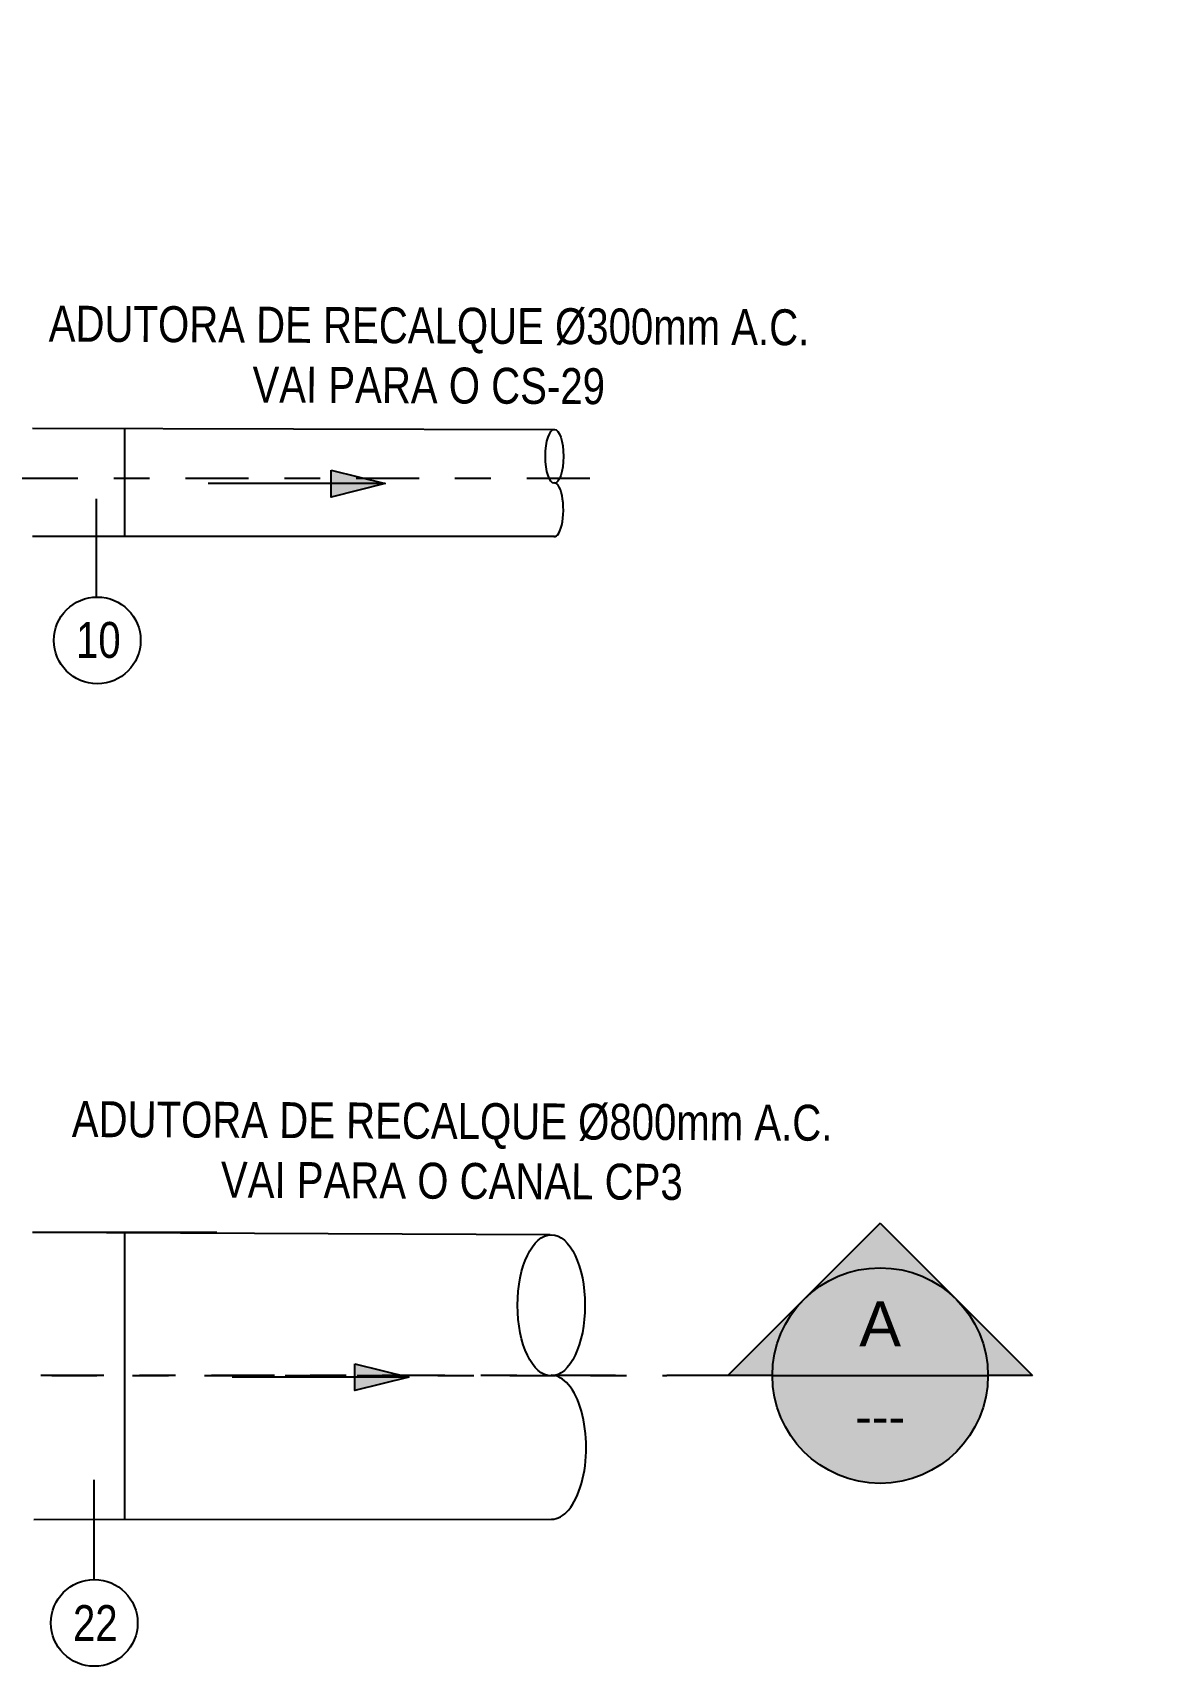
# Model space of a CAD drawing. Header units: feet. Extents: x 0 to 285115, y 0 to 9111421.
# Drawn here: x 285110.968 to 285114.101, y 9111415.393 to 9111419.94 of the extents above; entities that cross this region are included whole.
import ezdxf
from ezdxf.enums import TextEntityAlignment as Align

# ---------------------------------------------------------------- set-up
doc = ezdxf.new("R2010")
doc.units = ezdxf.units.FT
doc.header["$MEASUREMENT"] = 0
doc.linetypes.add('DASHDOT', pattern=[1, 0.5, -0.25, 0, -0.25])
doc.layers.get('0').update_dxf_attribs({"linetype": 'CONTINUOUS'})
for name, color, linetype in [('ARQ_SENTIDO', 1, 'CONTINUOUS'), ('EIXO', 1, 'DASHDOT'), ('H-SA-DIM', 1, 'CONTINUOUS'), ('H-SA-EIXOS', 1, 'DASHDOT'), ('H-SA-SIMB', 1, 'CONTINUOUS'), ('H-SA-TEXTO', 2, 'CONTINUOUS'), ('INDIC', 2, 'CONTINUOUS'), ('Top View-Ferro Fundido - JGS - K7(Esgoto)', 7, 'CONTINUOUS')]:
    doc.layers.add(name, color=color, linetype=linetype)
doc.styles.add('EGC_Arial_2.0mm', font='arial.ttf', dxfattribs={"width": 0.8, "height": 2})
doc.styles.add('EGC_Arial_2.5mm', font='arial.ttf', dxfattribs={"width": 0.8, "height": 2.5})

# ---------------------------------------------------------------- blocks, each defined once
blk = doc.blocks.new('EGC-SETA SENTIDO DA TUBULAÇÃO')
h = blk.add_hatch(color=256)
h.dxf.hatch_style = 1
h.paths.add_polyline_path([(-3, 0.75), (0, 0), (-3, -0.75)])
blk.add_line((0, 0), (-9.837, 0))
blk.add_lwpolyline([(-3, 0.75), (0, 0), (-3, -0.75), (-3, 0.75)])
blk = doc.blocks.new('*U1226')
at = {"true_color": 0x737373}
h = blk.add_hatch(color=8, dxfattribs=at)
h.dxf.hatch_style = 1
h.paths.add_polyline_path([(4.243, 4.243), (8.485, 0), (6, 0, 0.198912)])
h.paths.add_polyline_path([(0, 8.485), (4.243, 4.243, 0.414214), (-4.243, 4.243)])
h.paths.add_polyline_path([(-4.243, 4.243, 0.198912), (-6, 0), (-8.485, 0)])
h = blk.add_hatch(color=8, dxfattribs=at)
h.dxf.hatch_style = 1
h.paths.add_polyline_path([(4.243, 4.243), (8.485, 0), (6, 0, 0.198912)])
h.paths.add_polyline_path([(15.49, 0.027), (-15.49, 0.027), (-15.49, 5.652), (15.49, 5.652)], flags=9)
at = {"true_color": 0xffffff}
h = blk.add_hatch(color=7, dxfattribs=at)
h.dxf.hatch_style = 1
edge = h.paths.add_edge_path()
edge.add_arc((0, 0), 6, 0, 360)
for p, q in [((0, 8.485), (-8.485, 0)), ((0, 8.485), (8.485, 0)), ((-6, 0), (6, 0)), ((-6, 0), (-11.88, 0)), ((8.485, 0), (6, 0))]:
    blk.add_line(p, q)
blk.add_circle((0, 0), 6)
for tag, height, style, p in [('IDENTIFIER', 2.5, 'EGC_Arial_2.5mm', (0, 2.874)), ('DRG_REF', 2, 'EGC_Arial_2.0mm', (0, -2.287))]:
    blk.add_attdef(tag, text='', height=height, dxfattribs=dict(style=style)).set_placement(p, align=Align.MIDDLE_CENTER)

msp = doc.modelspace()

# ---------------------------------------------------------------- linework, layer by layer
at = {"layer": 'EIXO', "ltscale": 0.35}
msp.add_lwpolyline([(285112.5183, 9111418.699), (285107.0676, 9111418.699)], dxfattribs=at)
at = {"layer": 'EIXO', "ltscale": 0.35, "elevation": 478.1983}
msp.add_lwpolyline([(285112.5904, 9111416.2023), (285107.0676, 9111416.2023)], dxfattribs=at)
at = {"layer": 'H-SA-DIM'}
for p, q in [((285111.224, 9111418.5392), (285111.224, 9111418.8386)), ((285111.2241, 9111415.8016), (285111.224, 9111416.6016))]:
    msp.add_line(p, q, dxfattribs=at)
for centre, major_axis, ratio in [((285112.4201, 9111418.7608), (0, -0.075), 0.333333), ((285112.4113, 9111416.3978, 478.1983), (0, 0.1966), 0.477821)]:
    msp.add_ellipse(centre, major_axis=major_axis, ratio=ratio, dxfattribs=at)
for centre, major_axis, ratio, start_param, end_param in [((285112.4201, 9111418.6124), (0, -0.075), 0.333333, 6.074376, 9.572295), ((285112.4117, 9111416.0028, 478.1983), (-0.0005, 0.2005), 0.48253, 3.136732, 6.283185)]:
    msp.add_ellipse(centre, major_axis=major_axis, ratio=ratio, start_param=start_param, end_param=end_param, dxfattribs=at)
at = {"layer": 'INDIC', "color": 1, "linetype": 'Continuous'}
for p, q in [((285111.145, 9111418.3693), (285111.145, 9111418.6429)), ((285111.1389, 9111415.6344), (285111.1385, 9111415.912))]:
    msp.add_line(p, q, dxfattribs=at)
for centre in [(285111.1475, 9111418.2486), (285111.1391, 9111415.5137)]:
    msp.add_circle(centre, 0.1207, dxfattribs=at)
at = {"layer": 'Top View-Ferro Fundido - JGS - K7(Esgoto)', "color": 1, "linetype": 'ByBlock', "lineweight": -2}
for p, q in [((285110.9676, 9111418.8392), (285112.4201, 9111418.8358)), ((285110.9676, 9111418.5391), (285112.4201, 9111418.5391)), ((285110.9676, 9111416.6016), (285111.4806, 9111416.6016)), ((285110.9676, 9111416.6016), (285112.4084, 9111416.5952)), ((285110.9713, 9111415.8021), (285112.4117, 9111415.8023, 478.1983))]:
    msp.add_line(p, q, dxfattribs=at)

# ---------------------------------------------------------------- block references
at = {"layer": 'ARQ_SENTIDO', "xscale": -0.05, "yscale": -0.05, "zscale": -0.05, "rotation": 180}
for p in [(285111.9485, 9111418.685), (285112.0147, 9111416.1979)]:
    msp.add_blockref('EGC-SETA SENTIDO DA TUBULAÇÃO', p, dxfattribs=at)
at = {"layer": 'H-SA-SIMB', "xscale": 0.05, "yscale": 0.05, "zscale": 0.05}
msp.add_blockref('*U1226', (285113.3269, 9111416.2023), dxfattribs=at).add_auto_attribs({'DRG_REF': '---', 'IDENTIFIER': 'A'})

# ---------------------------------------------------------------- texts
at = {"layer": 'H-SA-TEXTO', "color": 2, "char_height": 0.1, "width": 3.355817, "attachment_point": 8, "rotation": 359.7131, "style": 'EGC_Arial_2.0mm', "bg_fill": 2}
for insert in [(285110.0793, 9111419.7801), (285110.0793, 9111417.5427)]:
    msp.add_mtext('ESCADA', dxfattribs=dict(at, insert=insert))
at = {"layer": 'H-SA-TEXTO', "color": 2, "char_height": 0.1, "attachment_point": 8, "rotation": 359.7131, "style": 'EGC_Arial_2.0mm', "bg_fill": 3, "box_fill_scale": 1, "bg_fill_color": 256, "bg_fill_transparency": 0}
for s, insert, width in [('ADUTORA DE RECALQUE %%C300mm A.C.^JVAI PARA O CS-29', (285112.07, 9111418.907), 2.110604), ('ADUTORA DE RECALQUE %%C800mm A.C.^JVAI PARA O CANAL CP3', (285112.1343, 9111416.6929), 2.241671)]:
    msp.add_mtext(s, dxfattribs=dict(at, insert=insert, width=width))
at = {"layer": 'INDIC', "color": 2, "style": 'EGC_Arial_2.0mm', "width": 0.8}
for s, p in [('10', (285111.1505, 9111418.2499)), ('22', (285111.142, 9111415.5133))]:
    msp.add_text(s, height=0.1, dxfattribs=at).set_placement(p, align=Align.MIDDLE_CENTER)

# ---------------------------------------------------------------- next in the draw order: linework, layer by layer
at = {"layer": 'H-SA-EIXOS', "ltscale": 0.25}
msp.add_lwpolyline([(285082.2602, 9111417.2484), (285092.3209, 9111417.2484), (285092.3209, 9111416.2023), (285112.7329, 9111416.2023)], dxfattribs=at)

doc.saveas('drawing.dxf')
